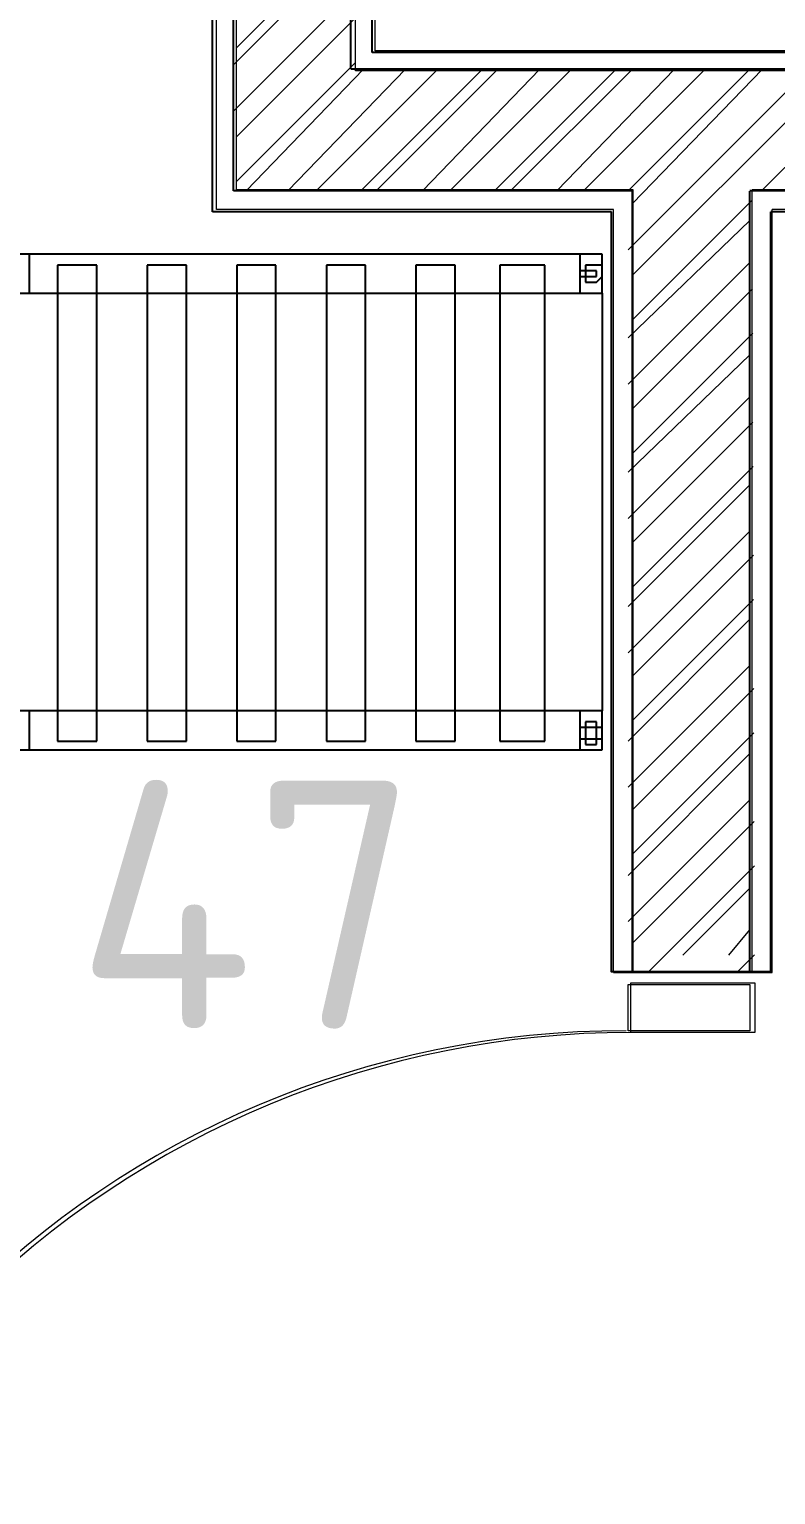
# Model space of a CAD drawing. Header units: millimetres. Extents: x -10178924 to 11692288, y -947381 to 58396.
# Drawn here: x 770959 to 771712, y -784158 to -782681 of the extents above; entities that cross this region are included whole.
import ezdxf

# ---------------------------------------------------------------- set-up
doc = ezdxf.new("R2010")
doc.units = ezdxf.units.MM
doc.linetypes.add('HIDDEN', pattern=[9.525, 6.35, -3.175])
for name, color, linetype, true_color in [('PDF _АР_Двери', 7, 'Continuous', 0x545454), ('PDF _Основная ГКЛ', 7, 'Continuous', 0x545454), ('PDF _Перегородки', 7, 'Continuous', 0x0037dd)]:
    doc.layers.add(name, color=color, linetype=linetype, true_color=true_color)
for name, color, linetype, lineweight in [('АР_Двери', 250, 'Continuous', 9), ('Двери', 7, 'Continuous', 9), ('Основная ГКЛ', 250, 'Continuous', 9), ('Перегородки', 162, 'Continuous', 9)]:
    doc.layers.add(name, color=color, linetype=linetype, lineweight=lineweight)
doc.layers.add('ТХ пищеблок новое 12.09', color=252, linetype='Continuous')
doc.styles.add('GOST-2.304_Type-B', font='GOST_Common.ttf')

# ---------------------------------------------------------------- blocks, each defined once
blk = doc.blocks.new('*U2230')
at = {"layer": 'АР_Двери'}
for points in [[(-999.7, 0), (-1049.7, 0), (-1049.7, 125), (-999.7, 125)], [(-50, 0), (0, 0), (0, 125), (-50, 125)], [(-50, -949.7), (-85, -949.7), (-85, 0), (-50, 0)]]:
    blk.add_lwpolyline(points, close=True, dxfattribs=at)
blk.add_arc((-50, 0), 949.7, 180, 270, dxfattribs=at)
at = {"layer": 'Основная ГКЛ', "linetype": 'HIDDEN', "ltscale": 5}
for p, q in [((-1059.7, 125), (-1059.7, 0)), ((10, 0), (10, 125))]:
    blk.add_line(p, q, dxfattribs=at)
blk = doc.blocks.new('A$C5282721b')
at = {"layer": 'Перегородки', "true_color": 0x000000, "transparency": 33554687}
h = blk.add_hatch(dxfattribs=at)
h.set_pattern_fill('ANSI32', color=18, scale=10)
h.set_pattern_definition([(45, (-5256.32, 246087.425), (-67.35192, 67.35192), []), (45, (-5211.42, 246087.425), (-67.35192, 67.35192), [])])
h.paths.add_polyline_path([(48929.391, -162.587), (48809.391, -162.587), (48809.391, -2051.943), (49209.391, -2051.943), (49209.391, -2841.299), (49331.891, -2841.569), (49329.391, -2051.943), (49919.531, -2051.943), (49919.531, -1929.443), (48929.391, -1931.943)])
at = {"layer": 'Перегородки', "color": 18, "linetype": 'Continuous', "true_color": 0x000000, "transparency": 33554687}
for p, q in [((48789.391, -2071.943), (48789.391, -162.587)), ((48809.391, -2051.943), (48809.391, -162.587)), ((48929.391, -1931.943), (48929.391, -162.587)), ((48949.391, -1911.943), (48949.391, -162.587)), ((49919.531, -1911.943), (48949.391, -1911.943)), ((49919.531, -1931.943), (48929.391, -1931.943)), ((49209.391, -2051.943), (48809.391, -2051.943)), ((49209.391, -2841.299), (49209.391, -2051.943)), ((49329.391, -2841.299), (49329.391, -2051.943)), ((49919.531, -2051.943), (49329.391, -2051.943)), ((49189.391, -2071.943), (48789.391, -2071.943)), ((49189.391, -2841.299), (49189.391, -2071.943)), ((49349.391, -2841.299), (49349.391, -2071.943)), ((49919.531, -2071.943), (49349.391, -2071.943)), ((49189.391, -2841.299), (49349.391, -2841.299))]:
    blk.add_line(p, q, dxfattribs=at)
at = {"layer": 'ТХ пищеблок новое 12.09', "transparency": 33554687}
for p, q in [((48600.696, -2116.797), (48578.121, -2116.797)), ((48600.696, -2156.303), (48600.696, -2116.797)), ((49178.121, -2116.797), (48600.696, -2116.797)), ((49178.121, -2116.797), (49155.547, -2116.797)), ((49155.547, -2116.797), (49155.547, -2156.303)), ((49178.121, -2156.303), (49178.121, -2116.797)), ((48668.709, -2128.084), (48629.203, -2128.084)), ((48629.203, -2128.084), (48629.203, -2607.799)), ((48668.709, -2607.799), (48668.709, -2128.084)), ((48759.008, -2128.084), (48719.503, -2128.084)), ((48719.503, -2128.084), (48719.503, -2607.799)), ((48759.008, -2607.799), (48759.008, -2128.084)), ((48849.308, -2128.084), (48809.802, -2128.084)), ((48809.802, -2128.084), (48809.802, -2607.799)), ((48849.308, -2607.799), (48849.308, -2128.084)), ((48939.607, -2128.084), (48900.101, -2128.084)), ((48900.101, -2128.084), (48900.101, -2607.799)), ((48939.607, -2607.799), (48939.607, -2128.084)), ((49029.906, -2128.084), (48990.4, -2128.084)), ((48990.4, -2128.084), (48990.4, -2607.799)), ((49029.906, -2607.799), (49029.906, -2128.084)), ((49120.205, -2128.084), (49075.056, -2128.084)), ((49075.056, -2128.084), (49075.056, -2607.799)), ((49120.205, -2607.799), (49120.205, -2128.084)), ((49161.19, -2133.728), (49155.547, -2133.728)), ((49155.547, -2133.728), (49155.547, -2133.728)), ((49155.547, -2133.728), (49155.547, -2133.728)), ((49155.547, -2133.728), (49155.547, -2133.728)), ((49155.547, -2133.728), (49155.547, -2133.728)), ((49155.547, -2133.728), (49155.547, -2133.728)), ((49155.547, -2133.728), (49155.547, -2133.728)), ((49155.547, -2133.728), (49155.547, -2133.728)), ((49155.547, -2133.728), (49155.547, -2139.372)), ((49155.547, -2139.372), (49155.547, -2139.372)), ((49155.547, -2139.372), (49155.547, -2139.372)), ((49155.547, -2139.372), (49155.547, -2139.372)), ((49155.547, -2139.372), (49155.547, -2139.372)), ((49155.547, -2139.372), (49155.547, -2139.372)), ((49155.547, -2139.372), (49155.547, -2139.372)), ((49155.547, -2139.372), (49161.19, -2139.372)), ((49166.834, -2128.084), (49161.19, -2128.084)), ((49161.19, -2128.084), (49161.19, -2128.084)), ((49161.19, -2128.084), (49161.19, -2128.084)), ((49161.19, -2128.084), (49161.19, -2128.084)), ((49161.19, -2128.084), (49161.19, -2128.084)), ((49161.19, -2128.084), (49161.19, -2128.084)), ((49161.19, -2128.084), (49161.19, -2128.084)), ((49161.19, -2128.084), (49161.19, -2128.084)), ((49161.19, -2128.084), (49161.19, -2128.084)), ((49161.19, -2128.084), (49161.19, -2128.084)), ((49161.19, -2128.084), (49161.19, -2128.084)), ((49161.19, -2128.084), (49161.19, -2133.728)), ((49166.834, -2133.728), (49161.19, -2133.728)), ((49161.19, -2133.728), (49161.19, -2133.728)), ((49161.19, -2133.728), (49161.19, -2133.728)), ((49161.19, -2133.728), (49161.19, -2133.728)), ((49161.19, -2133.728), (49161.19, -2133.728)), ((49161.19, -2133.728), (49161.19, -2133.728)), ((49161.19, -2133.728), (49161.19, -2133.728)), ((49161.19, -2133.728), (49161.19, -2133.728)), ((49161.19, -2133.728), (49161.19, -2133.728)), ((49161.19, -2133.728), (49161.19, -2133.728)), ((49161.19, -2133.728), (49161.19, -2133.728)), ((49161.19, -2133.728), (49161.19, -2133.728)), ((49161.19, -2133.728), (49161.19, -2133.728)), ((49161.19, -2133.728), (49161.19, -2133.728)), ((49161.19, -2133.728), (49161.19, -2139.372)), ((49161.19, -2139.372), (49161.19, -2139.372)), ((49161.19, -2139.372), (49161.19, -2139.372)), ((49161.19, -2139.372), (49161.19, -2139.372)), ((49161.19, -2139.372), (49161.19, -2139.372)), ((49161.19, -2139.372), (49161.19, -2139.372)), ((49161.19, -2139.372), (49161.19, -2139.372)), ((49161.19, -2139.372), (49161.19, -2139.372)), ((49161.19, -2139.372), (49161.19, -2139.372)), ((49161.19, -2139.372), (49161.19, -2139.372)), ((49161.19, -2139.372), (49161.19, -2139.372)), ((49161.19, -2139.372), (49161.19, -2139.372)), ((49161.19, -2139.372), (49161.19, -2139.372)), ((49161.19, -2139.372), (49166.834, -2139.372)), ((49161.19, -2139.372), (49161.19, -2139.372)), ((49161.19, -2139.372), (49161.19, -2145.015)), ((49172.478, -2128.084), (49166.834, -2128.084)), ((49166.834, -2128.084), (49166.834, -2128.084)), ((49166.834, -2128.084), (49166.834, -2128.084)), ((49166.834, -2128.084), (49166.834, -2128.084)), ((49166.834, -2128.084), (49166.834, -2128.084)), ((49166.834, -2128.084), (49166.834, -2128.084)), ((49166.834, -2128.084), (49166.834, -2128.084)), ((49166.834, -2128.084), (49166.834, -2128.084)), ((49172.478, -2133.728), (49166.834, -2133.728)), ((49166.834, -2133.728), (49166.834, -2133.728)), ((49166.834, -2133.728), (49166.834, -2133.728)), ((49166.834, -2133.728), (49166.834, -2133.728)), ((49166.834, -2133.728), (49166.834, -2133.728)), ((49166.834, -2133.728), (49166.834, -2133.728)), ((49166.834, -2133.728), (49166.834, -2133.728)), ((49166.834, -2133.728), (49166.834, -2133.728)), ((49166.834, -2133.728), (49166.834, -2133.728)), ((49166.834, -2133.728), (49166.834, -2133.728)), ((49166.834, -2133.728), (49166.834, -2133.728)), ((49166.834, -2133.728), (49166.834, -2133.728)), ((49166.834, -2133.728), (49166.834, -2133.728)), ((49166.834, -2133.728), (49166.834, -2133.728)), ((49166.834, -2133.728), (49166.834, -2133.728)), ((49166.834, -2133.728), (49166.834, -2133.728)), ((49166.834, -2133.728), (49166.834, -2133.728)), ((49166.834, -2133.728), (49166.834, -2133.728)), ((49166.834, -2133.728), (49166.834, -2133.728)), ((49166.834, -2139.372), (49166.834, -2139.372)), ((49166.834, -2139.372), (49166.834, -2139.372)), ((49166.834, -2139.372), (49166.834, -2139.372)), ((49166.834, -2139.372), (49166.834, -2139.372)), ((49166.834, -2139.372), (49166.834, -2139.372)), ((49166.834, -2139.372), (49166.834, -2139.372)), ((49166.834, -2139.372), (49166.834, -2139.372)), ((49166.834, -2139.372), (49166.834, -2139.372)), ((49166.834, -2139.372), (49172.478, -2139.372)), ((49166.834, -2139.372), (49166.834, -2139.372)), ((49166.834, -2139.372), (49166.834, -2139.372)), ((49166.834, -2139.372), (49166.834, -2139.372)), ((49166.834, -2139.372), (49166.834, -2139.372)), ((49166.834, -2139.372), (49166.834, -2139.372)), ((49166.834, -2139.372), (49166.834, -2139.372)), ((49166.834, -2139.372), (49166.834, -2139.372)), ((49166.834, -2139.372), (49166.834, -2139.372)), ((49166.834, -2139.372), (49166.834, -2139.372)), ((49166.834, -2139.372), (49166.834, -2139.372)), ((49178.121, -2128.084), (49172.478, -2128.084)), ((49172.478, -2128.084), (49172.478, -2128.084)), ((49172.478, -2128.084), (49172.478, -2128.084)), ((49172.478, -2128.084), (49172.478, -2128.084)), ((49172.478, -2128.084), (49172.478, -2128.084)), ((49172.478, -2128.084), (49172.478, -2128.084)), ((49172.478, -2128.084), (49172.478, -2128.084)), ((49172.478, -2128.084), (49172.478, -2128.084)), ((49172.478, -2128.084), (49172.478, -2128.084)), ((49172.478, -2128.084), (49172.478, -2128.084)), ((49172.478, -2128.084), (49172.478, -2128.084)), ((49172.478, -2139.372), (49172.478, -2133.728)), ((49172.478, -2133.728), (49172.478, -2133.728)), ((49172.478, -2133.728), (49172.478, -2133.728)), ((49172.478, -2133.728), (49172.478, -2133.728)), ((49172.478, -2133.728), (49172.478, -2133.728)), ((49172.478, -2133.728), (49172.478, -2133.728)), ((49172.478, -2133.728), (49172.478, -2133.728)), ((49172.478, -2133.728), (49172.478, -2133.728)), ((49172.478, -2133.728), (49172.478, -2133.728)), ((49172.478, -2133.728), (49172.478, -2133.728)), ((49172.478, -2133.728), (49172.478, -2133.728)), ((49172.478, -2133.728), (49172.478, -2133.728)), ((49172.478, -2133.728), (49172.478, -2133.728)), ((49172.478, -2133.728), (49172.478, -2133.728)), ((49172.478, -2133.728), (49172.478, -2133.728)), ((49172.478, -2133.728), (49172.478, -2133.728)), ((49172.478, -2139.372), (49172.478, -2139.372)), ((49172.478, -2139.372), (49172.478, -2139.372)), ((49172.478, -2139.372), (49172.478, -2139.372)), ((49172.478, -2139.372), (49172.478, -2139.372)), ((49172.478, -2139.372), (49172.478, -2139.372)), ((49172.478, -2139.372), (49172.478, -2139.372)), ((49172.478, -2139.372), (49172.478, -2139.372)), ((49172.478, -2139.372), (49172.478, -2139.372)), ((49172.478, -2139.372), (49172.478, -2139.372)), ((49172.478, -2139.372), (49172.478, -2139.372)), ((49172.478, -2139.372), (49172.478, -2139.372)), ((49172.478, -2139.372), (49172.478, -2139.372)), ((49172.478, -2139.372), (49172.478, -2139.372)), ((49172.478, -2139.372), (49172.478, -2139.372)), ((49172.478, -2145.015), (49178.121, -2139.372)), ((49178.121, -2133.728), (49178.121, -2128.084)), ((49178.121, -2139.372), (49178.121, -2133.728)), ((49178.121, -2133.728), (49178.121, -2133.728)), ((49178.121, -2133.728), (49178.121, -2133.728)), ((49178.121, -2133.728), (49178.121, -2133.728)), ((49178.121, -2133.728), (49178.121, -2133.728)), ((49178.121, -2133.728), (49178.121, -2133.728)), ((49178.121, -2133.728), (49178.121, -2133.728)), ((49178.121, -2133.728), (49178.121, -2133.728)), ((49178.121, -2133.728), (49178.121, -2133.728)), ((49178.121, -2139.372), (49178.121, -2139.372)), ((49178.121, -2139.372), (49178.121, -2139.372)), ((49178.121, -2139.372), (49178.121, -2139.372)), ((49178.121, -2139.372), (49178.121, -2139.372)), ((49178.121, -2139.372), (49178.121, -2139.372)), ((49178.121, -2139.372), (49178.121, -2139.372)), ((49178.121, -2139.372), (49178.121, -2139.372)), ((49178.121, -2139.372), (49178.121, -2139.372)), ((48578.121, -2156.303), (48600.696, -2156.303)), ((48600.696, -2156.303), (49178.121, -2156.303)), ((49155.547, -2156.303), (49178.121, -2156.303)), ((49161.19, -2145.015), (49161.19, -2145.015)), ((49161.19, -2145.015), (49161.19, -2145.015)), ((49161.19, -2145.015), (49161.19, -2145.015)), ((49161.19, -2145.015), (49161.19, -2145.015)), ((49161.19, -2145.015), (49161.19, -2145.015)), ((49161.19, -2145.015), (49161.19, -2145.015)), ((49161.19, -2145.015), (49161.19, -2145.015)), ((49161.19, -2145.015), (49161.19, -2145.015)), ((49161.19, -2145.015), (49161.19, -2145.015)), ((49161.19, -2145.015), (49166.834, -2145.015)), ((49166.834, -2145.015), (49166.834, -2145.015)), ((49166.834, -2145.015), (49166.834, -2145.015)), ((49166.834, -2145.015), (49166.834, -2145.015)), ((49166.834, -2145.015), (49172.478, -2145.015)), ((49166.834, -2145.015), (49166.834, -2145.015)), ((49166.834, -2145.015), (49166.834, -2145.015)), ((49166.834, -2145.015), (49166.834, -2145.015)), ((49166.834, -2145.015), (49166.834, -2145.015)), ((49172.478, -2145.015), (49172.478, -2145.015)), ((49172.478, -2145.015), (49172.478, -2145.015)), ((49172.478, -2145.015), (49172.478, -2145.015)), ((49172.478, -2145.015), (49172.478, -2145.015)), ((49172.478, -2145.015), (49172.478, -2145.015)), ((49172.478, -2145.015), (49172.478, -2145.015)), ((49172.478, -2145.015), (49172.478, -2145.015)), ((49172.478, -2145.015), (49172.478, -2145.015)), ((49172.478, -2145.015), (49172.478, -2145.015)), ((49172.478, -2145.015), (49172.478, -2145.015)), ((49178.121, -2156.303), (49178.121, -2577.291)), ((48600.696, -2577.291), (48578.121, -2577.291)), ((48600.696, -2616.797), (48600.696, -2577.291)), ((49178.121, -2577.291), (48600.696, -2577.291)), ((49178.121, -2577.291), (49155.547, -2577.291)), ((49155.547, -2577.291), (49155.547, -2616.797)), ((49178.121, -2616.797), (49178.121, -2577.291)), ((49161.19, -2594.222), (49155.547, -2594.222)), ((49155.547, -2594.222), (49155.547, -2594.222)), ((49155.547, -2594.222), (49155.547, -2594.222)), ((49155.547, -2594.222), (49155.547, -2594.222)), ((49155.547, -2594.222), (49155.547, -2599.866)), ((49155.547, -2599.866), (49155.547, -2599.866)), ((49155.547, -2599.866), (49155.547, -2599.866)), ((49155.547, -2599.866), (49155.547, -2599.866)), ((49155.547, -2599.866), (49155.547, -2599.866)), ((49155.547, -2599.866), (49155.547, -2599.866)), ((49155.547, -2599.866), (49155.547, -2599.866)), ((49155.547, -2599.866), (49155.547, -2599.866)), ((49155.547, -2599.866), (49155.547, -2599.866)), ((49155.547, -2599.866), (49155.547, -2605.509)), ((49166.834, -2588.578), (49161.19, -2588.578)), ((49161.19, -2588.578), (49161.19, -2588.578)), ((49161.19, -2588.578), (49161.19, -2588.578)), ((49161.19, -2588.578), (49161.19, -2588.578)), ((49161.19, -2588.578), (49161.19, -2588.578)), ((49161.19, -2588.578), (49161.19, -2594.222)), ((49166.834, -2594.222), (49161.19, -2594.222)), ((49161.19, -2594.222), (49161.19, -2594.222)), ((49161.19, -2594.222), (49161.19, -2594.222)), ((49161.19, -2594.222), (49161.19, -2594.222)), ((49161.19, -2594.222), (49161.19, -2594.222)), ((49161.19, -2594.222), (49161.19, -2594.222)), ((49161.19, -2594.222), (49161.19, -2599.866)), ((49161.19, -2594.222), (49161.19, -2594.222)), ((49161.19, -2594.222), (49161.19, -2594.222)), ((49161.19, -2594.222), (49161.19, -2594.222)), ((49161.19, -2594.222), (49161.19, -2594.222)), ((49161.19, -2594.222), (49161.19, -2594.222)), ((49161.19, -2594.222), (49161.19, -2594.222)), ((49161.19, -2599.866), (49161.19, -2599.866)), ((49161.19, -2599.866), (49161.19, -2599.866)), ((49161.19, -2599.866), (49161.19, -2599.866)), ((49161.19, -2599.866), (49161.19, -2599.866)), ((49161.19, -2599.866), (49161.19, -2599.866)), ((49161.19, -2599.866), (49161.19, -2599.866)), ((49161.19, -2599.866), (49161.19, -2599.866)), ((49161.19, -2599.866), (49161.19, -2599.866)), ((49161.19, -2599.866), (49161.19, -2599.866)), ((49161.19, -2599.866), (49161.19, -2599.866)), ((49161.19, -2599.866), (49161.19, -2599.866)), ((49161.19, -2599.866), (49161.19, -2599.866)), ((49161.19, -2599.866), (49161.19, -2599.866)), ((49161.19, -2599.866), (49161.19, -2599.866)), ((49161.19, -2599.866), (49161.19, -2599.866)), ((49161.19, -2599.866), (49161.19, -2599.866)), ((49161.19, -2599.866), (49161.19, -2599.866)), ((49161.19, -2599.866), (49161.19, -2605.509)), ((49172.478, -2588.578), (49166.834, -2588.578)), ((49166.834, -2588.578), (49166.834, -2588.578)), ((49166.834, -2588.578), (49166.834, -2588.578)), ((49166.834, -2588.578), (49166.834, -2588.578)), ((49166.834, -2588.578), (49166.834, -2588.578)), ((49166.834, -2588.578), (49166.834, -2588.578)), ((49166.834, -2588.578), (49166.834, -2588.578)), ((49166.834, -2588.578), (49166.834, -2588.578)), ((49172.478, -2594.222), (49166.834, -2594.222)), ((49166.834, -2594.222), (49166.834, -2594.222)), ((49166.834, -2594.222), (49166.834, -2594.222)), ((49166.834, -2594.222), (49166.834, -2594.222)), ((49166.834, -2594.222), (49166.834, -2594.222)), ((49166.834, -2594.222), (49166.834, -2594.222)), ((49166.834, -2594.222), (49166.834, -2594.222)), ((49166.834, -2594.222), (49166.834, -2594.222)), ((49166.834, -2594.222), (49166.834, -2594.222)), ((49166.834, -2594.222), (49166.834, -2594.222)), ((49166.834, -2594.222), (49166.834, -2594.222)), ((49166.834, -2594.222), (49166.834, -2594.222)), ((49166.834, -2594.222), (49166.834, -2594.222)), ((49166.834, -2594.222), (49166.834, -2594.222)), ((49166.834, -2594.222), (49166.834, -2594.222)), ((49166.834, -2594.222), (49166.834, -2594.222)), ((49166.834, -2594.222), (49166.834, -2594.222)), ((49166.834, -2594.222), (49166.834, -2594.222)), ((49166.834, -2594.222), (49166.834, -2594.222)), ((49172.478, -2594.222), (49172.478, -2588.578)), ((49172.478, -2588.578), (49172.478, -2588.578)), ((49172.478, -2588.578), (49172.478, -2588.578)), ((49172.478, -2588.578), (49172.478, -2588.578)), ((49172.478, -2588.578), (49172.478, -2588.578)), ((49172.478, -2588.578), (49172.478, -2588.578)), ((49172.478, -2599.866), (49172.478, -2594.222)), ((49172.478, -2594.222), (49172.478, -2594.222)), ((49172.478, -2594.222), (49172.478, -2594.222)), ((49172.478, -2594.222), (49172.478, -2594.222)), ((49172.478, -2594.222), (49172.478, -2594.222)), ((49172.478, -2594.222), (49172.478, -2594.222)), ((49172.478, -2594.222), (49172.478, -2594.222)), ((49172.478, -2594.222), (49172.478, -2594.222)), ((49178.121, -2594.222), (49172.478, -2594.222)), ((49172.478, -2594.222), (49172.478, -2594.222)), ((49172.478, -2594.222), (49172.478, -2594.222)), ((49172.478, -2594.222), (49172.478, -2594.222)), ((49172.478, -2594.222), (49172.478, -2594.222)), ((49172.478, -2605.509), (49172.478, -2599.866)), ((49172.478, -2599.866), (49172.478, -2599.866)), ((49172.478, -2599.866), (49172.478, -2599.866)), ((49172.478, -2599.866), (49172.478, -2599.866)), ((49172.478, -2599.866), (49172.478, -2599.866)), ((49172.478, -2599.866), (49172.478, -2599.866)), ((49172.478, -2599.866), (49172.478, -2599.866)), ((49172.478, -2599.866), (49172.478, -2599.866)), ((49172.478, -2599.866), (49172.478, -2599.866)), ((49172.478, -2599.866), (49172.478, -2599.866)), ((49172.478, -2599.866), (49172.478, -2599.866)), ((49172.478, -2599.866), (49172.478, -2599.866)), ((49172.478, -2599.866), (49172.478, -2599.866)), ((49172.478, -2599.866), (49172.478, -2599.866)), ((49172.478, -2599.866), (49172.478, -2599.866)), ((49172.478, -2599.866), (49172.478, -2599.866)), ((49172.478, -2599.866), (49172.478, -2599.866)), ((49172.478, -2599.866), (49172.478, -2599.866)), ((49178.121, -2599.866), (49178.121, -2594.222)), ((49178.121, -2594.222), (49178.121, -2594.222)), ((49178.121, -2594.222), (49178.121, -2594.222)), ((49178.121, -2594.222), (49178.121, -2594.222)), ((49178.121, -2594.222), (49178.121, -2594.222)), ((49178.121, -2594.222), (49178.121, -2594.222)), ((49178.121, -2605.509), (49178.121, -2599.866)), ((49178.121, -2599.866), (49178.121, -2599.866)), ((49178.121, -2599.866), (49178.121, -2599.866)), ((49178.121, -2599.866), (49178.121, -2599.866)), ((49178.121, -2599.866), (49178.121, -2599.866)), ((49178.121, -2599.866), (49178.121, -2599.866)), ((49178.121, -2599.866), (49178.121, -2599.866)), ((49178.121, -2599.866), (49178.121, -2599.866)), ((49178.121, -2599.866), (49178.121, -2599.866)), ((48629.203, -2607.799), (48668.709, -2607.799)), ((48719.503, -2607.799), (48759.008, -2607.799)), ((48809.802, -2607.799), (48849.308, -2607.799)), ((48900.101, -2607.799), (48939.607, -2607.799)), ((48990.4, -2607.799), (49029.906, -2607.799)), ((49075.056, -2607.799), (49120.205, -2607.799)), ((49155.547, -2605.509), (49155.547, -2605.509)), ((49155.547, -2605.509), (49161.19, -2605.509)), ((49161.19, -2605.509), (49161.19, -2605.509)), ((49161.19, -2605.509), (49161.19, -2605.509)), ((49161.19, -2605.509), (49166.834, -2605.509)), ((49161.19, -2605.509), (49161.19, -2605.509)), ((49161.19, -2605.509), (49161.19, -2605.509)), ((49161.19, -2605.509), (49161.19, -2605.509)), ((49161.19, -2605.509), (49161.19, -2605.509)), ((49161.19, -2605.509), (49161.19, -2605.509)), ((49161.19, -2605.509), (49161.19, -2605.509)), ((49161.19, -2605.509), (49161.19, -2605.509)), ((49161.19, -2605.509), (49161.19, -2605.509)), ((49161.19, -2605.509), (49161.19, -2611.153)), ((49161.19, -2611.153), (49161.19, -2611.153)), ((49161.19, -2611.153), (49161.19, -2611.153)), ((49161.19, -2611.153), (49166.834, -2611.153)), ((49166.834, -2605.509), (49166.834, -2605.509)), ((49166.834, -2605.509), (49166.834, -2605.509)), ((49166.834, -2605.509), (49166.834, -2605.509)), ((49166.834, -2605.509), (49166.834, -2605.509)), ((49166.834, -2605.509), (49166.834, -2605.509)), ((49166.834, -2605.509), (49166.834, -2605.509)), ((49166.834, -2605.509), (49166.834, -2605.509)), ((49166.834, -2605.509), (49166.834, -2605.509)), ((49166.834, -2605.509), (49172.478, -2605.509)), ((49166.834, -2605.509), (49166.834, -2605.509)), ((49166.834, -2605.509), (49166.834, -2605.509)), ((49166.834, -2605.509), (49166.834, -2605.509)), ((49166.834, -2605.509), (49166.834, -2605.509)), ((49166.834, -2605.509), (49166.834, -2605.509)), ((49166.834, -2605.509), (49166.834, -2605.509)), ((49166.834, -2605.509), (49166.834, -2605.509)), ((49166.834, -2605.509), (49166.834, -2605.509)), ((49166.834, -2605.509), (49166.834, -2605.509)), ((49166.834, -2605.509), (49166.834, -2605.509)), ((49166.834, -2611.153), (49166.834, -2611.153)), ((49166.834, -2611.153), (49166.834, -2611.153)), ((49166.834, -2611.153), (49166.834, -2611.153)), ((49166.834, -2611.153), (49172.478, -2611.153)), ((49166.834, -2611.153), (49166.834, -2611.153)), ((49166.834, -2611.153), (49166.834, -2611.153)), ((49166.834, -2611.153), (49166.834, -2611.153)), ((49166.834, -2611.153), (49166.834, -2611.153)), ((49172.478, -2605.509), (49172.478, -2605.509)), ((49172.478, -2605.509), (49172.478, -2605.509)), ((49172.478, -2605.509), (49172.478, -2605.509)), ((49172.478, -2605.509), (49172.478, -2605.509)), ((49172.478, -2611.153), (49172.478, -2605.509)), ((49172.478, -2605.509), (49172.478, -2605.509)), ((49172.478, -2605.509), (49172.478, -2605.509)), ((49172.478, -2605.509), (49172.478, -2605.509)), ((49172.478, -2605.509), (49172.478, -2605.509)), ((49172.478, -2605.509), (49172.478, -2605.509)), ((49172.478, -2605.509), (49172.478, -2605.509)), ((49172.478, -2605.509), (49178.121, -2605.509)), ((49172.478, -2611.153), (49172.478, -2611.153)), ((49172.478, -2611.153), (49172.478, -2611.153)), ((49172.478, -2611.153), (49172.478, -2611.153)), ((49178.121, -2605.509), (49178.121, -2605.509)), ((49178.121, -2605.509), (49178.121, -2605.509)), ((49178.121, -2605.509), (49178.121, -2605.509)), ((48578.121, -2616.797), (48600.696, -2616.797)), ((48600.696, -2616.797), (49178.121, -2616.797)), ((48600.696, -2616.797), (49178.121, -2616.797)), ((49155.547, -2616.797), (49178.121, -2616.797))]:
    blk.add_line(p, q, dxfattribs=at)
at = {"layer": 'Двери', "color": 18, "linetype": 'Continuous', "ltscale": 2, "true_color": 0x000000, "transparency": 33554687, "rotation": 270}
blk.add_blockref('*U2230', (49206.891, -3901.299), dxfattribs=at)
at = {"layer": 'ТХ пищеблок новое 12.09', "transparency": 33554687, "style": 'GOST-2.304_Type-B'}
blk.add_text('47', height=250, dxfattribs=at).set_placement((48647.268, -2897.762))

msp = doc.modelspace()

# ---------------------------------------------------------------- linework, layer by layer
at = {"layer": 'PDF _АР_Двери', "lineweight": 9}
msp.add_lwpolyline([(771562.9, -783690.3), (771562.9, -783643.7), (771685.7, -783643.7), (771685.7, -783690.3)], close=True, dxfattribs=at)
msp.add_arc((771560.8, -784640.7), 950.4, 90, 180, dxfattribs=at)
at = {"layer": 'PDF _Основная ГКЛ', "lineweight": 9}
msp.add_lwpolyline([(771685.7, -783631), (771562.9, -783631)], dxfattribs=at)
at = {"layer": 'PDF _Перегородки', "color": 5, "lineweight": 25}
for points in [[(771143.8, -782864.8), (771143.8, -780951.4)], [(771165, -782843.6), (771165, -780951.4)], [(771283.5, -782720.9), (771283.5, -780951.4)], [(771304.7, -782703.9), (771304.7, -780951.4)], [(772274.1, -782703.9), (771304.7, -782703.9)], [(772274.1, -782703.9), (772274.1, -782864.8), (771706.9, -782864.8)], [(772274.1, -782720.9), (771283.6, -782720.9)], [(771567.2, -782843.6), (771165, -782843.6)], [(771567.2, -783631), (771567.2, -782843.7)], [(772274.1, -782843.6), (771685.7, -782843.6)], [(771685.7, -783631), (771685.7, -782843.7)], [(771546, -782864.8), (771143.9, -782864.8)], [(771706.9, -783631), (771546, -783631), (771546, -782864.8)], [(771706.9, -783631), (771706.9, -782864.8)]]:
    msp.add_lwpolyline(points, dxfattribs=at)
at = {"layer": 'PDF _Перегородки', "color": 5, "lineweight": 20}
for points in [[(771165, -782716.6), (771283.5, -782598.1)], [(771165, -782763.2), (771283.5, -782644.7)], [(771177.7, -782843.6), (771296.2, -782720.9)], [(771220, -782843.6), (771338.6, -782720.9)], [(771308.9, -782843.6), (771431.7, -782720.9)], [(771355.5, -782843.6), (771474, -782720.9)], [(771444.4, -782843.6), (771567.2, -782720.9)], [(771491, -782843.6), (771609.5, -782720.9)], [(771562.9, -782902.9), (771745, -782720.9)], [(771567.2, -782856.3), (771698.4, -782720.9)], [(771562.9, -782991.8), (771685.7, -782873.3)], [(771562.9, -783038.4), (771685.7, -782915.6)], [(771562.9, -783127.3), (771685.7, -783008.7)], [(771562.9, -783173.8), (771685.7, -783051.1)], [(771562.9, -783262.7), (771685.7, -783140)], [(771562.9, -783309.3), (771685.7, -783186.5)], [(771562.9, -783398.2), (771685.7, -783275.4)], [(771562.9, -783444.8), (771685.7, -783322)], [(771562.9, -783533.7), (771685.7, -783410.9)], [(771562.9, -783580.2), (771685.7, -783457.5)], [(771618, -783614.1), (771685.7, -783546.4)], [(771664.5, -783614.1), (771685.7, -783588.7)]]:
    msp.add_lwpolyline(points, dxfattribs=at)

# ---------------------------------------------------------------- block references
msp.add_blockref('A$C5282721b', (722358.6, -780790.4))

doc.saveas('drawing.dxf')
